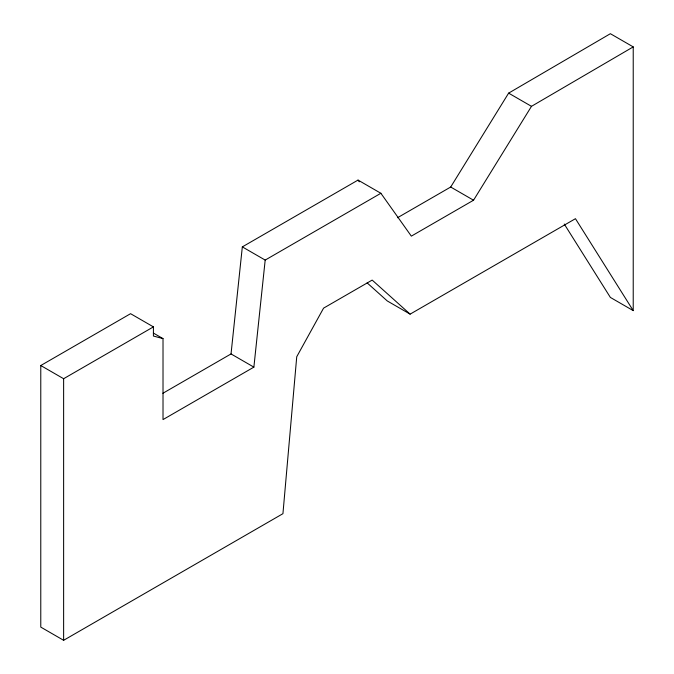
<?xml version="1.0" encoding="UTF-8"?>
<svg xmlns="http://www.w3.org/2000/svg" width="674" height="674" viewBox="0 0 674 674"><rect width="100%" height="100%" fill="white"/><g stroke="black" fill="none" stroke-linecap="round" stroke-linejoin="round"><path stroke-width="1.01" d="M162.881 393.279L231.03 353.934L242.328 246.886L358.029 180.084L380.877 193.278L411.334 236.136L473.544 200.22L531.483 106.332L633.223 46.894L610.374 33.7L508.626 93.138L450.695 187.027L397.5 217.736M153.352 333.04L163.015 338.618L163.015 419.59L253.879 367.128L265.185 260.08L380.877 193.278M633.223 46.894L633.223 310.621L575.453 218.688L410.121 314.143L372.174 280.081L323.579 308.136L296.737 356.748L282.937 513.681L63.626 640.3L40.777 627.106L40.777 365.527L130.571 313.688L153.419 326.882L153.419 336.04L163.015 338.618M40.777 365.527L63.626 378.721L153.419 326.882M508.626 93.138L531.483 106.332M450.695 187.027L473.544 200.22M633.223 310.621L610.374 297.428L564.264 224.054M410.121 314.143L387.264 300.949L367.136 282.869M242.328 246.886L265.185 260.08M231.03 353.934L253.879 367.128M358.029 180.084L359.25 181.803M63.626 378.721L63.626 640.3"/></g></svg>
